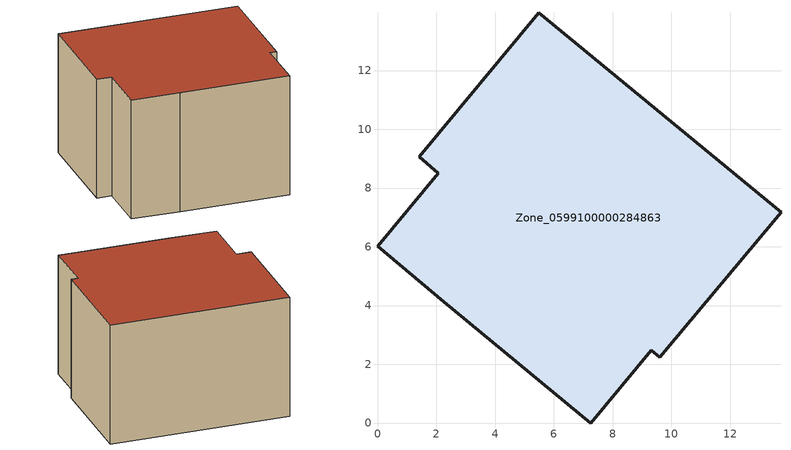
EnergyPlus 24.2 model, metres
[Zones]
Zone_0599100000284863
 floor ground (C_G): 1.41,9.07 5.48,13.96 13.73,7.17 9.61,2.23 9.31,2.48 7.26,0 2.25,4.14 0,6.02 2.07,8.5 z0
 wall outside (C_F): 2.25,4.14 7.26,0 9.31,2.48 9.61,2.23 13.73,7.17 5.48,13.96 1.41,9.07 2.07,8.5 0,6.02 2.25,4.14 z0:7.33
 roof outside (C_R): 2.07,8.5 0,6.02 2.25,4.14 7.26,0 9.31,2.48 9.61,2.23 13.73,7.17 5.48,13.96 1.41,9.07 z7.33
[BUILDING]
Pand.0599100000284863: North Axis=0; Terrain=City; Loads Convergence Tolerance Value=0.04; Temperature Convergence Tolerance Value=0.4; Solar Distribution=FullExterior; Maximum Number of Warmup Days=25; Minimum Number of Warmup Days=1
[Site:Location]
Rotterdam.The.Hague.AP_ZH_NLD Design_Conditions: Latitude=51.96; Longitude=4.45; Time Zone=1; Elevation=-4.5
[SITE:GROUNDTEMPERATURE:BUILDINGSURFACE]
18, 18, 18, 18, 18, 18, 18, 18, 18, 18, 18, 18
[MATERIAL] Thermal Absorptance=0.9; Solar Absorptance=0.7; Visible Absorptance=0.7
Name | Roughness | Thickness | Conductivity | Density | Specific Heat
G.TC.1946-1964 | MediumSmooth | 0.15 | 1 | 540 | 1210
F.TC.1946-1964 | Rough | 0.3 | 0.857143 | 1920 | 840
R.TC.1946-1964 | MediumRough | 0.2 | 0.235294 | 1500 | 1000
[CONSTRUCTION]
C_G: G.TC.1946-1964
C_F: F.TC.1946-1964
C_R: R.TC.1946-1964
[ZONE]
Zone_0599100000284863: Type=1; Multiplier=1; Ceiling Height=Autocalculate; Volume=Autocalculate; Floor Area=autocalculate; Part of Total Floor Area=Yes
[ZONEINFILTRATION:DESIGNFLOWRATE]
Infil_Zone_0599100000284863: Zone or ZoneList or Space or SpaceList=Zone_0599100000284863; Schedule=AlwaysOn; Design Flow Rate Calculation Method=Flow/Area; Flow Rate per Floor Area=0.003; Constant Term Coefficient=1; Temperature Term Coefficient=0; Velocity Term Coefficient=0; Velocity Squared Term Coefficient=0
[HVACTEMPLATE:ZONE:IDEALLOADSAIRSYSTEM]
Zone_0599100000284863: Maximum Heating Supply Air Temperature=50; Minimum Cooling Supply Air Temperature=13; Maximum Heating Supply Air Humidity Ratio=0.0156; Minimum Cooling Supply Air Humidity Ratio=0.0077; Heating Limit=NoLimit; Cooling Limit=NoLimit; Dehumidification Control Type=ConstantSensibleHeatRatio; Cooling Sensible Heat Ratio=0.7; Dehumidification Setpoint=60; Humidification Control Type=None; Humidification Setpoint=30; Outdoor Air Method=None; Outdoor Air Flow Rate per Person=0.00944; Outdoor Air Flow Rate per Zone Floor Area=0; Outdoor Air Flow Rate per Zone=0; Demand Controlled Ventilation Type=None; Outdoor Air Economizer Type=NoEconomizer; Heat Recovery Type=None; Sensible Heat Recovery Effectiveness=0.7; Latent Heat Recovery Effectiveness=0.65
[ZONECONTROL:THERMOSTAT]
ThermostatControl_Zone_0599100000284863: Zone or ZoneList=Zone_0599100000284863; Control Type Schedule=DualSetpointControlType; Control 1=Thermostat_Zone_0599100000284863; Temperature Difference Between Cutout And Setpoint=0
[THERMOSTATSETPOINT:DUALSETPOINT]
Thermostat_Zone_0599100000284863: Heating Setpoint Temperature Schedule=HeatingSetpoint_Zone_0599100000284863; Cooling Setpoint Temperature Schedule=CoolingSetpoint_Zone_0599100000284863
[SCHEDULE:COMPACT]
HeatingSetpoint_Zone_0599100000284863: Through: 12/31, For: AllDays, Until: 24:00, 21
CoolingSetpoint_Zone_0599100000284863: Through: 12/31, For: AllDays, Until: 24:00, 24
DualSetpointControlType: Through: 12/31, For: AllDays, Until: 24:00, 4
AlwaysOn: Through: 12/31, For: AllDays, Until: 24:00, 1
